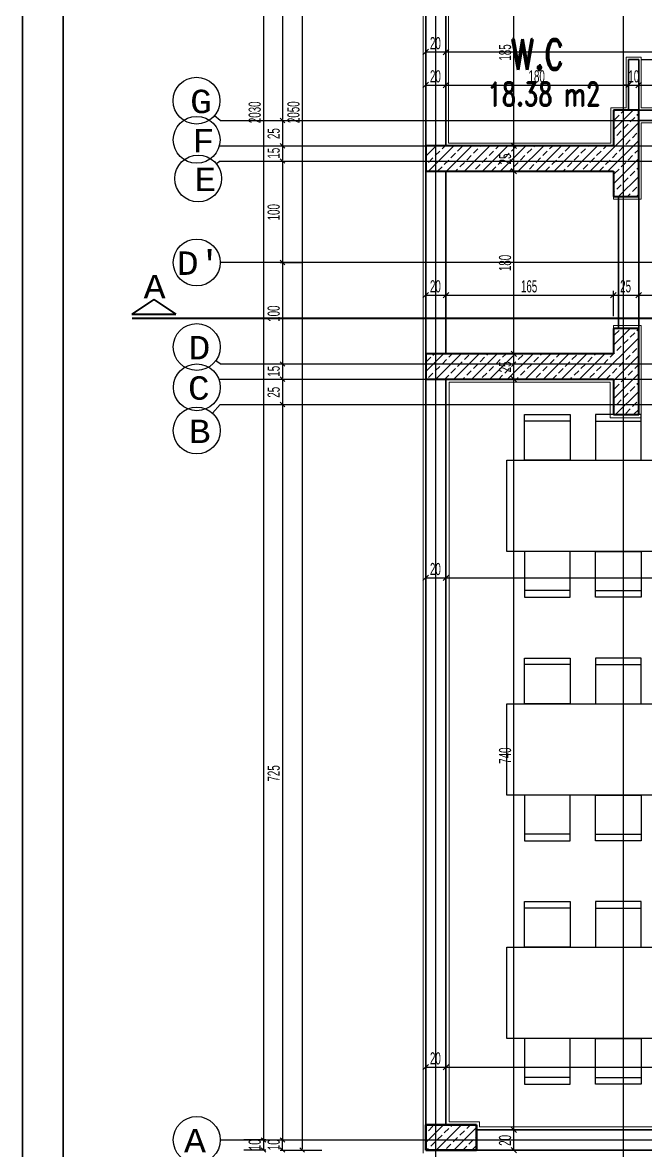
# Model space of a CAD drawing. Header units: inches. Extents: x -7543 to -822, y 102837 to 190349.
# Drawn here: x -836.7806 to -836.7192, y 102836.815 to 102836.9261 of the extents above; entities that cross this region are included whole.
import ezdxf

# ---------------------------------------------------------------- set-up
doc = ezdxf.new("R2010")
doc.units = ezdxf.units.IN
doc.header["$MEASUREMENT"] = 0
for name, pattern in [('__ZG_T_P__9', [22, 1, -10, 1, -10]), ('DASHDOTX2', [2, 1, -0.5, 0, -0.5]), ('DASHED', [19.05, 12.7, -6.35])]:
    doc.linetypes.add(name, pattern=pattern)
doc.layers.get('Defpoints').update_dxf_attribs({"lineweight": 25})
for name, color, linetype, lineweight in [('AKS', 1, 'Continuous', 25), ('ICOL', 55, 'Continuous', 25), ('İZ DÜŞÜM', 253, 'Continuous', 20), ('KESİT', 7, 'Continuous', 40), ('KOLON', 2, 'Continuous', 40), ('SIVA', 150, 'Continuous', 15), ('TARAMA', 8, 'Continuous', 25), ('YAZI', 7, 'Continuous', 25)]:
    doc.layers.add(name, color=color, linetype=linetype, lineweight=lineweight)
doc.layers.add('DUVAR', color=7, linetype='Continuous', lineweight=35, true_color=0xfc4642)
doc.layers.add('TEFRİŞ', color=7, linetype='Continuous', lineweight=25, true_color=0x78462c)
doc.styles.add('ISIM', font='monos.ttf', dxfattribs={"width": 1.1, "height": 200})
doc.styles.add('OLCU', font='tromand.shx', dxfattribs={"width": 0.6, "height": 12})
doc.styles.add('st1', font='romandtw.shx', dxfattribs={"width": 0.7, "height": 40})

msp = doc.modelspace()

# ---------------------------------------------------------------- linework, layer by layer
at = {"layer": 'AKS', "linetype": 'DASHDOTX2', "ltscale": 10}
for p, q in [((-836.73982, 102836.79642), (-836.73982, 102837.03038)), ((-836.72132, 102836.79642), (-836.72132, 102837.03038)), ((-836.76108, 102836.91649), (-836.43057, 102836.91649)), ((-836.76117, 102836.91399), (-836.54707, 102836.91399)), ((-836.76108, 102836.91249), (-836.54707, 102836.91249)), ((-836.54707, 102836.90249), (-836.76108, 102836.90249)), ((-836.76108, 102836.89249), (-836.54707, 102836.89249)), ((-836.76122, 102836.89099), (-836.5904, 102836.89099)), ((-836.76108, 102836.88849), (-836.54707, 102836.88849)), ((-836.76108, 102836.81599), (-836.54832, 102836.81599))]:
    msp.add_line(p, q, dxfattribs=at)
at = {"layer": 'AKS'}
for p, q in [((-836.76108, 102836.91649), (-836.76164, 102836.91696)), ((-836.76108, 102836.91249), (-836.76144, 102836.9122)), ((-836.76108, 102836.89249), (-836.76152, 102836.89281)), ((-836.76108, 102836.88849), (-836.76185, 102836.88764))]:
    msp.add_line(p, q, dxfattribs=at)
at = {"layer": 'AKS', "color": 0}
for centre in [(-836.76342, 102836.91844), (-836.7634, 102836.91458), (-836.76325, 102836.91077), (-836.76339, 102836.90249), (-836.76339, 102836.89416), (-836.76338, 102836.89018), (-836.76339, 102836.88592), (-836.76339, 102836.81599)]:
    msp.add_circle(centre, 0.00231, dxfattribs=at)
at = {"layer": 'Defpoints', "color": 6}
for p, q in [((-836.74082, 102836.81499), (-836.74082, 102836.98999)), ((-836.35332, 102836.81499), (-836.74082, 102836.81499))]:
    msp.add_line(p, q, dxfattribs=at)
at = {"layer": 'Defpoints', "color": 3}
for p, q in [((-836.73882, 102836.93249), (-836.73882, 102836.91399)), ((-836.72082, 102836.91749), (-836.72082, 102836.92249)), ((-836.72082, 102836.92249), (-836.71982, 102836.92249)), ((-836.71982, 102836.92249), (-836.71982, 102836.91749)), ((-836.72232, 102836.91399), (-836.72232, 102836.91749)), ((-836.72232, 102836.91749), (-836.72082, 102836.91749)), ((-836.71982, 102836.91749), (-836.70157, 102836.91749)), ((-836.69757, 102836.91649), (-836.71982, 102836.91649)), ((-836.71982, 102836.91649), (-836.71982, 102836.91399)), ((-836.73882, 102836.91399), (-836.72232, 102836.91399)), ((-836.71982, 102836.91399), (-836.71982, 102836.91199)), ((-836.71982, 102836.91199), (-836.71982, 102836.90899)), ((-836.71982, 102836.90899), (-836.71982, 102836.89599)), ((-836.71982, 102836.89599), (-836.71982, 102836.89299)), ((-836.71982, 102836.89299), (-836.71982, 102836.89099)), ((-836.73032, 102836.89099), (-836.73882, 102836.89099)), ((-836.73882, 102836.89099), (-836.73882, 102836.81749)), ((-836.72232, 102836.89099), (-836.73032, 102836.89099)), ((-836.72232, 102836.88749), (-836.72232, 102836.89099)), ((-836.71982, 102836.89099), (-836.71982, 102836.88749)), ((-836.71982, 102836.88749), (-836.72232, 102836.88749)), ((-836.73882, 102836.81749), (-836.73582, 102836.81749)), ((-836.73582, 102836.81749), (-836.73582, 102836.81699)), ((-836.73582, 102836.81699), (-836.69757, 102836.81699))]:
    msp.add_line(p, q, dxfattribs=at)
at = {"layer": 'DUVAR'}
for p, q in [((-836.78056, 102837.43546), (-836.78056, 102836.66908)), ((-836.77656, 102837.43546), (-836.77656, 102836.66908)), ((-836.74082, 102836.97299), (-836.74082, 102836.91399)), ((-836.73882, 102836.93249), (-836.73882, 102836.91399)), ((-836.72082, 102836.91749), (-836.72082, 102836.92249)), ((-836.71982, 102836.92249), (-836.72082, 102836.92249)), ((-836.71982, 102836.91749), (-836.71982, 102836.92249)), ((-836.71982, 102836.91749), (-836.69757, 102836.91749)), ((-836.71982, 102836.91649), (-836.69757, 102836.91649)), ((-836.74082, 102836.91149), (-836.74082, 102836.89349)), ((-836.73882, 102836.91149), (-836.73882, 102836.89349)), ((-836.72182, 102836.90899), (-836.72182, 102836.89599)), ((-836.71982, 102836.90899), (-836.71982, 102836.89599)), ((-836.74082, 102836.89099), (-836.74082, 102836.81749)), ((-836.73882, 102836.89099), (-836.73882, 102836.81749)), ((-836.73582, 102836.81699), (-836.69757, 102836.81699)), ((-836.73582, 102836.81499), (-836.69757, 102836.81499))]:
    msp.add_line(p, q, dxfattribs=at)
at = {"layer": 'ICOL'}
for p, q in [((-836.753, 102837.01992), (-836.753, 102836.81507)), ((-836.75681, 102837.01892), (-836.75681, 102836.81607)), ((-836.75494, 102836.98892), (-836.75494, 102836.91657)), ((-836.73214, 102836.91399), (-836.73214, 102836.93249)), ((-836.74082, 102836.92462), (-836.74082, 102836.92282)), ((-836.73882, 102836.92462), (-836.73882, 102836.92282)), ((-836.73882, 102836.92462), (-836.73882, 102836.92282)), ((-836.74055, 102836.92351), (-836.74109, 102836.92297)), ((-836.73909, 102836.92297), (-836.73855, 102836.92351)), ((-836.73855, 102836.92351), (-836.73909, 102836.92297)), ((-836.74082, 102836.92324), (-836.73882, 102836.92324)), ((-836.73882, 102836.92324), (-836.67807, 102836.92324)), ((-836.74055, 102836.92025), (-836.74109, 102836.91971)), ((-836.74082, 102836.92061), (-836.74082, 102836.9204)), ((-836.73909, 102836.91971), (-836.73855, 102836.92025)), ((-836.73855, 102836.92025), (-836.73909, 102836.91971)), ((-836.73882, 102836.92061), (-836.73882, 102836.9204)), ((-836.73882, 102836.92061), (-836.73882, 102836.9204)), ((-836.72109, 102836.91971), (-836.72055, 102836.92025)), ((-836.72109, 102836.91971), (-836.72055, 102836.92025)), ((-836.72082, 102836.92045), (-836.72082, 102836.9204)), ((-836.72082, 102836.92045), (-836.72082, 102836.9204)), ((-836.71955, 102836.92025), (-836.72009, 102836.91971)), ((-836.71955, 102836.92025), (-836.72009, 102836.91971)), ((-836.71982, 102836.92052), (-836.71982, 102836.9204)), ((-836.71982, 102836.92052), (-836.71982, 102836.9204)), ((-836.74082, 102836.91998), (-836.73882, 102836.91998)), ((-836.73882, 102836.91998), (-836.72082, 102836.91998)), ((-836.72082, 102836.91998), (-836.72136, 102836.91998)), ((-836.72082, 102836.91998), (-836.71982, 102836.91998)), ((-836.71982, 102836.91998), (-836.71928, 102836.91998)), ((-836.71982, 102836.91998), (-836.69757, 102836.91998)), ((-836.75518, 102836.91649), (-836.75299, 102836.91649)), ((-836.75518, 102836.91649), (-836.75299, 102836.91649)), ((-836.75516, 102836.91671), (-836.75472, 102836.91627)), ((-836.75516, 102836.91671), (-836.75472, 102836.91627)), ((-836.75494, 102836.91642), (-836.75494, 102836.91407)), ((-836.75518, 102836.91399), (-836.75299, 102836.91399)), ((-836.75518, 102836.91399), (-836.75299, 102836.91399)), ((-836.75516, 102836.91421), (-836.75472, 102836.91377)), ((-836.75516, 102836.91421), (-836.75472, 102836.91377)), ((-836.75494, 102836.91392), (-836.75494, 102836.91257)), ((-836.73229, 102836.91399), (-836.73256, 102836.91399)), ((-836.73229, 102836.91399), (-836.73256, 102836.91399)), ((-836.73187, 102836.91372), (-836.73241, 102836.91426)), ((-836.73241, 102836.91426), (-836.73187, 102836.91372)), ((-836.73214, 102836.91149), (-836.73214, 102836.91399)), ((-836.75518, 102836.91249), (-836.75299, 102836.91249)), ((-836.75518, 102836.91249), (-836.75299, 102836.91249)), ((-836.75516, 102836.91271), (-836.75472, 102836.91227)), ((-836.75516, 102836.91271), (-836.75472, 102836.91227)), ((-836.75494, 102836.91242), (-836.75494, 102836.90257)), ((-836.73214, 102836.91149), (-836.73256, 102836.91149)), ((-836.73214, 102836.91149), (-836.73256, 102836.91149)), ((-836.73187, 102836.91122), (-836.73241, 102836.91176)), ((-836.73241, 102836.91176), (-836.73187, 102836.91122)), ((-836.73214, 102836.89349), (-836.73214, 102836.91149)), ((-836.75518, 102836.90249), (-836.75299, 102836.90249)), ((-836.75518, 102836.90249), (-836.75299, 102836.90249)), ((-836.75516, 102836.90271), (-836.75472, 102836.90227)), ((-836.75516, 102836.90271), (-836.75472, 102836.90227)), ((-836.75494, 102836.90242), (-836.75494, 102836.89257)), ((-836.74055, 102836.89954), (-836.74109, 102836.899)), ((-836.74082, 102836.89954), (-836.74082, 102836.89969)), ((-836.74082, 102836.89927), (-836.73882, 102836.89927)), ((-836.73909, 102836.899), (-836.73855, 102836.89954)), ((-836.73855, 102836.89954), (-836.73909, 102836.899)), ((-836.73882, 102836.89954), (-836.73882, 102836.89969)), ((-836.73882, 102836.89954), (-836.73882, 102836.89969)), ((-836.73882, 102836.89927), (-836.72232, 102836.89927)), ((-836.72259, 102836.899), (-836.72205, 102836.89954)), ((-836.72205, 102836.89954), (-836.72259, 102836.899)), ((-836.72232, 102836.89719), (-836.72232, 102836.89969)), ((-836.72232, 102836.89719), (-836.72232, 102836.89969)), ((-836.72232, 102836.89927), (-836.71982, 102836.89927)), ((-836.72009, 102836.899), (-836.71955, 102836.89954)), ((-836.71955, 102836.89954), (-836.72009, 102836.899)), ((-836.71982, 102836.89719), (-836.71982, 102836.89969)), ((-836.71982, 102836.89719), (-836.71982, 102836.89969)), ((-836.71982, 102836.89927), (-836.69757, 102836.89927)), ((-836.73209, 102836.89349), (-836.73256, 102836.89349)), ((-836.73209, 102836.89349), (-836.73256, 102836.89349)), ((-836.73187, 102836.89322), (-836.73241, 102836.89376)), ((-836.73241, 102836.89376), (-836.73187, 102836.89322)), ((-836.73214, 102836.89099), (-836.73214, 102836.89349)), ((-836.75518, 102836.89249), (-836.75299, 102836.89249)), ((-836.75518, 102836.89249), (-836.75299, 102836.89249)), ((-836.75516, 102836.89271), (-836.75472, 102836.89227)), ((-836.75516, 102836.89271), (-836.75472, 102836.89227)), ((-836.75494, 102836.89242), (-836.75494, 102836.89107)), ((-836.75516, 102836.89121), (-836.75472, 102836.89077)), ((-836.75516, 102836.89121), (-836.75472, 102836.89077)), ((-836.73187, 102836.89072), (-836.73241, 102836.89126)), ((-836.73241, 102836.89126), (-836.73187, 102836.89072)), ((-836.75518, 102836.89099), (-836.75299, 102836.89099)), ((-836.75518, 102836.89099), (-836.75299, 102836.89099)), ((-836.75494, 102836.89092), (-836.75494, 102836.88857)), ((-836.73216, 102836.89099), (-836.73256, 102836.89099)), ((-836.73216, 102836.89099), (-836.73256, 102836.89099)), ((-836.73214, 102836.81699), (-836.73214, 102836.89099)), ((-836.75518, 102836.88849), (-836.75299, 102836.88849)), ((-836.75518, 102836.88849), (-836.75299, 102836.88849)), ((-836.75516, 102836.88871), (-836.75472, 102836.88827)), ((-836.75516, 102836.88871), (-836.75472, 102836.88827)), ((-836.75494, 102836.88842), (-836.75494, 102836.81607)), ((-836.74055, 102836.87168), (-836.74109, 102836.87114)), ((-836.74082, 102836.87141), (-836.73882, 102836.87141)), ((-836.73909, 102836.87114), (-836.73855, 102836.87168)), ((-836.73855, 102836.87168), (-836.73909, 102836.87114)), ((-836.73882, 102836.87141), (-836.35532, 102836.87141)), ((-836.74082, 102836.87071), (-836.74082, 102836.87099)), ((-836.73882, 102836.87071), (-836.73882, 102836.87099)), ((-836.73882, 102836.87071), (-836.73882, 102836.87099)), ((-836.74082, 102836.82482), (-836.74082, 102836.82274)), ((-836.73882, 102836.82482), (-836.73882, 102836.82274)), ((-836.73882, 102836.82482), (-836.73882, 102836.82274)), ((-836.74055, 102836.82343), (-836.74109, 102836.82289)), ((-836.73909, 102836.82289), (-836.73855, 102836.82343)), ((-836.73855, 102836.82343), (-836.73909, 102836.82289)), ((-836.74082, 102836.82316), (-836.73882, 102836.82316)), ((-836.73882, 102836.82316), (-836.69757, 102836.82316)), ((-836.73187, 102836.81672), (-836.73241, 102836.81726)), ((-836.73241, 102836.81726), (-836.73187, 102836.81672)), ((-836.73234, 102836.81699), (-836.73172, 102836.81699)), ((-836.73234, 102836.81699), (-836.73172, 102836.81699)), ((-836.73214, 102836.81499), (-836.73214, 102836.81699)), ((-836.75658, 102836.81599), (-836.75876, 102836.81599)), ((-836.75705, 102836.81599), (-836.75486, 102836.81599)), ((-836.75659, 102836.81577), (-836.75703, 102836.81621)), ((-836.75703, 102836.81621), (-836.75659, 102836.81577)), ((-836.75681, 102836.81607), (-836.75681, 102836.81615)), ((-836.75681, 102836.81599), (-836.75681, 102836.81499)), ((-836.75518, 102836.81599), (-836.75299, 102836.81599)), ((-836.75518, 102836.81599), (-836.75299, 102836.81599)), ((-836.75516, 102836.81621), (-836.75472, 102836.81577)), ((-836.75516, 102836.81621), (-836.75472, 102836.81577)), ((-836.75494, 102836.81607), (-836.75494, 102836.81615)), ((-836.75494, 102836.81499), (-836.75494, 102836.81599)), ((-836.75658, 102836.81499), (-836.75876, 102836.81499)), ((-836.75659, 102836.81477), (-836.75703, 102836.81521)), ((-836.75518, 102836.81499), (-836.75299, 102836.81499)), ((-836.75516, 102836.81521), (-836.75472, 102836.81477)), ((-836.75323, 102836.81499), (-836.75105, 102836.81499)), ((-836.75322, 102836.81521), (-836.75277, 102836.81477)), ((-836.73241, 102836.81526), (-836.73187, 102836.81472)), ((-836.73234, 102836.81499), (-836.73172, 102836.81499))]:
    msp.add_line(p, q, dxfattribs=at)
at = {"layer": 'İZ DÜŞÜM', "linetype": '__ZG_T_P__9'}
for p, q in [((-836.74082, 102836.98999), (-836.74082, 102836.81499)), ((-836.74082, 102836.81499), (-836.63457, 102836.81499))]:
    msp.add_line(p, q, dxfattribs=at)
at = {"layer": 'KESİT'}
for p, q in [((-836.76763, 102836.89883), (-836.7698, 102836.89739)), ((-836.76763, 102836.89883), (-836.7698, 102836.89739)), ((-836.76763, 102836.89883), (-836.76546, 102836.89739)), ((-836.76763, 102836.89883), (-836.76546, 102836.89739)), ((-836.7698, 102836.89739), (-836.76546, 102836.89739)), ((-836.7698, 102836.89739), (-836.76546, 102836.89739))]:
    msp.add_line(p, q, dxfattribs=at)
at = {"layer": 'KESİT', "linetype": 'DASHED'}
msp.add_line((-836.76977, 102836.89699), (-836.65634, 102836.89699), dxfattribs=at)
msp.add_line((-836.76977, 102836.89699), (-836.65634, 102836.89699), dxfattribs=at)
at = {"layer": 'KOLON'}
for p, q in [((-836.71982, 102836.91749), (-836.72232, 102836.91749)), ((-836.72232, 102836.91749), (-836.72232, 102836.91399)), ((-836.71982, 102836.91399), (-836.71982, 102836.91749)), ((-836.72232, 102836.91399), (-836.74082, 102836.91399)), ((-836.74082, 102836.91399), (-836.74082, 102836.91149)), ((-836.71982, 102836.91199), (-836.71982, 102836.91399)), ((-836.74082, 102836.91149), (-836.72232, 102836.91149)), ((-836.72232, 102836.91149), (-836.72232, 102836.90899)), ((-836.71982, 102836.90899), (-836.71982, 102836.91199)), ((-836.72232, 102836.90899), (-836.71982, 102836.90899)), ((-836.71982, 102836.89599), (-836.72232, 102836.89599)), ((-836.72232, 102836.89599), (-836.72232, 102836.89349)), ((-836.71982, 102836.89299), (-836.71982, 102836.89599)), ((-836.74082, 102836.89349), (-836.74082, 102836.89099)), ((-836.72232, 102836.89349), (-836.74082, 102836.89349)), ((-836.71982, 102836.89099), (-836.71982, 102836.89299)), ((-836.74082, 102836.89099), (-836.73032, 102836.89099)), ((-836.73032, 102836.89099), (-836.72232, 102836.89099)), ((-836.72232, 102836.89099), (-836.72232, 102836.88749)), ((-836.71982, 102836.88749), (-836.71982, 102836.89099)), ((-836.72232, 102836.88749), (-836.71982, 102836.88749)), ((-836.74082, 102836.81499), (-836.74082, 102836.81749)), ((-836.74082, 102836.81749), (-836.73582, 102836.81749)), ((-836.73582, 102836.81749), (-836.74082, 102836.81749)), ((-836.74082, 102836.81749), (-836.74082, 102836.81499)), ((-836.73582, 102836.81749), (-836.74082, 102836.81749)), ((-836.74082, 102836.81749), (-836.74082, 102836.81499)), ((-836.73582, 102836.81749), (-836.73582, 102836.81499)), ((-836.73582, 102836.81499), (-836.73582, 102836.81749)), ((-836.73582, 102836.81499), (-836.73582, 102836.81749)), ((-836.73582, 102836.81499), (-836.74082, 102836.81499)), ((-836.74082, 102836.81499), (-836.73582, 102836.81499)), ((-836.74082, 102836.81499), (-836.73582, 102836.81499))]:
    msp.add_line(p, q, dxfattribs=at)
at = {"layer": 'SIVA'}
for p, q in [((-836.74107, 102836.97324), (-836.74107, 102836.91374)), ((-836.73857, 102836.91424), (-836.73857, 102836.93224)), ((-836.71957, 102836.92274), (-836.72107, 102836.92274)), ((-836.72107, 102836.91774), (-836.72107, 102836.92274)), ((-836.71957, 102836.91774), (-836.71957, 102836.92274)), ((-836.72257, 102836.91774), (-836.72257, 102836.91424)), ((-836.72107, 102836.91774), (-836.72257, 102836.91774)), ((-836.70182, 102836.91774), (-836.71957, 102836.91774)), ((-836.71957, 102836.91399), (-836.71957, 102836.91624)), ((-836.71957, 102836.91624), (-836.69782, 102836.91624)), ((-836.74107, 102836.91424), (-836.74107, 102836.81469)), ((-836.72257, 102836.91424), (-836.73857, 102836.91424)), ((-836.71957, 102836.91199), (-836.71957, 102836.91399)), ((-836.71957, 102836.90874), (-836.71957, 102836.91199)), ((-836.72232, 102836.90899), (-836.72232, 102836.90874)), ((-836.72232, 102836.90874), (-836.71957, 102836.90874)), ((-836.71957, 102836.89629), (-836.72232, 102836.89629)), ((-836.72232, 102836.89599), (-836.72232, 102836.89629)), ((-836.71957, 102836.89629), (-836.71957, 102836.88719)), ((-836.73852, 102836.89069), (-836.73032, 102836.89069)), ((-836.73852, 102836.81779), (-836.73852, 102836.89069)), ((-836.73032, 102836.89069), (-836.72262, 102836.89069)), ((-836.72262, 102836.89069), (-836.72262, 102836.88719)), ((-836.72262, 102836.88719), (-836.71957, 102836.88719)), ((-836.73852, 102836.81779), (-836.73552, 102836.81779)), ((-836.73552, 102836.81779), (-836.73552, 102836.81729)), ((-836.69787, 102836.81729), (-836.73552, 102836.81729))]:
    msp.add_line(p, q, dxfattribs=at)
at = {"layer": 'TARAMA'}
for p, q in [((-836.72232, 102836.91732), (-836.72215, 102836.91749)), ((-836.72232, 102836.91555), (-836.72038, 102836.91749)), ((-836.7222, 102836.91656), (-836.72176, 102836.917)), ((-836.72154, 102836.91722), (-836.72127, 102836.91749)), ((-836.72065, 102836.91634), (-836.72021, 102836.91678)), ((-836.71999, 102836.917), (-836.71982, 102836.91717)), ((-836.72462, 102836.91149), (-836.71982, 102836.91629)), ((-836.72131, 102836.91568), (-836.72087, 102836.91612)), ((-836.72232, 102836.91467), (-836.7222, 102836.91479)), ((-836.72198, 102836.91501), (-836.72154, 102836.91546)), ((-836.72109, 102836.91413), (-836.72065, 102836.91457)), ((-836.72043, 102836.91479), (-836.71999, 102836.91524)), ((-836.74082, 102836.91296), (-836.73979, 102836.91399)), ((-836.74076, 102836.91391), (-836.74068, 102836.91399)), ((-836.74053, 102836.91149), (-836.73803, 102836.91399)), ((-836.73988, 102836.91303), (-836.73943, 102836.91347)), ((-836.73921, 102836.91369), (-836.73891, 102836.91399)), ((-836.73876, 102836.91149), (-836.73626, 102836.91399)), ((-836.73767, 102836.91347), (-836.73722, 102836.91391)), ((-836.73699, 102836.91149), (-836.73449, 102836.91399)), ((-836.73612, 102836.91325), (-836.73568, 102836.91369)), ((-836.73546, 102836.91391), (-836.73537, 102836.91399)), ((-836.73522, 102836.91149), (-836.73272, 102836.91399)), ((-836.73457, 102836.91303), (-836.73413, 102836.91347)), ((-836.73391, 102836.91369), (-836.73361, 102836.91399)), ((-836.73345, 102836.91149), (-836.73095, 102836.91399)), ((-836.73236, 102836.91347), (-836.73192, 102836.91391)), ((-836.73169, 102836.91149), (-836.72919, 102836.91399)), ((-836.73082, 102836.91325), (-836.73037, 102836.91369)), ((-836.73015, 102836.91391), (-836.73007, 102836.91399)), ((-836.72992, 102836.91149), (-836.72742, 102836.91399)), ((-836.72927, 102836.91303), (-836.72883, 102836.91347)), ((-836.72861, 102836.91369), (-836.7283, 102836.91399)), ((-836.72815, 102836.91149), (-836.72565, 102836.91399)), ((-836.72706, 102836.91347), (-836.72662, 102836.91391)), ((-836.72638, 102836.91149), (-836.72388, 102836.91399)), ((-836.72551, 102836.91325), (-836.72507, 102836.91369)), ((-836.72485, 102836.91391), (-836.72477, 102836.91399)), ((-836.72397, 102836.91303), (-836.72352, 102836.91347)), ((-836.7233, 102836.91369), (-836.723, 102836.91399)), ((-836.72285, 102836.91149), (-836.71982, 102836.91452)), ((-836.72176, 102836.91347), (-836.72131, 102836.91391)), ((-836.72021, 102836.91325), (-836.71982, 102836.91363)), ((-836.74054, 102836.91236), (-836.7401, 102836.91281)), ((-836.73899, 102836.91214), (-836.73855, 102836.91258)), ((-836.73833, 102836.91281), (-836.73789, 102836.91325)), ((-836.73745, 102836.91192), (-836.737, 102836.91236)), ((-836.73678, 102836.91258), (-836.73634, 102836.91303)), ((-836.73524, 102836.91236), (-836.73479, 102836.91281)), ((-836.73369, 102836.91214), (-836.73325, 102836.91258)), ((-836.73303, 102836.91281), (-836.73258, 102836.91325)), ((-836.73214, 102836.91192), (-836.7317, 102836.91236)), ((-836.73148, 102836.91258), (-836.73104, 102836.91303)), ((-836.72993, 102836.91236), (-836.72949, 102836.91281)), ((-836.72839, 102836.91214), (-836.72794, 102836.91258)), ((-836.72772, 102836.91281), (-836.72728, 102836.91325)), ((-836.72684, 102836.91192), (-836.7264, 102836.91236)), ((-836.72618, 102836.91258), (-836.72573, 102836.91303)), ((-836.72463, 102836.91236), (-836.72419, 102836.91281)), ((-836.72308, 102836.91214), (-836.72264, 102836.91258)), ((-836.72242, 102836.91281), (-836.72198, 102836.91325)), ((-836.72232, 102836.91025), (-836.71982, 102836.91275)), ((-836.72154, 102836.91192), (-836.72109, 102836.91236)), ((-836.72087, 102836.91258), (-836.72043, 102836.91303)), ((-836.74082, 102836.91208), (-836.74076, 102836.91214)), ((-836.73964, 102836.91149), (-836.73921, 102836.91192)), ((-836.73787, 102836.91149), (-836.73767, 102836.9117)), ((-836.7359, 102836.9117), (-836.73546, 102836.91214)), ((-836.73434, 102836.91149), (-836.73391, 102836.91192)), ((-836.73257, 102836.91149), (-836.73236, 102836.9117)), ((-836.7306, 102836.9117), (-836.73015, 102836.91214)), ((-836.72903, 102836.91149), (-836.72861, 102836.91192)), ((-836.72727, 102836.91149), (-836.72706, 102836.9117)), ((-836.72529, 102836.9117), (-836.72485, 102836.91214)), ((-836.72373, 102836.91149), (-836.7233, 102836.91192)), ((-836.7222, 102836.91126), (-836.72176, 102836.9117)), ((-836.72065, 102836.91104), (-836.72021, 102836.91148)), ((-836.71999, 102836.9117), (-836.71982, 102836.91187)), ((-836.72198, 102836.90971), (-836.72154, 102836.91015)), ((-836.72181, 102836.90899), (-836.71982, 102836.91098)), ((-836.72131, 102836.91037), (-836.72087, 102836.91082)), ((-836.72232, 102836.90937), (-836.7222, 102836.90949)), ((-836.72093, 102836.90899), (-836.72065, 102836.90927)), ((-836.72043, 102836.90949), (-836.71999, 102836.90993)), ((-836.72004, 102836.90899), (-836.71982, 102836.90922)), ((-836.72232, 102836.89434), (-836.72067, 102836.89599)), ((-836.7222, 102836.89535), (-836.72176, 102836.89579)), ((-836.71999, 102836.89579), (-836.71982, 102836.89596)), ((-836.7239, 102836.89099), (-836.71982, 102836.89507)), ((-836.72131, 102836.89446), (-836.72087, 102836.89491)), ((-836.72065, 102836.89513), (-836.72021, 102836.89557)), ((-836.74082, 102836.89175), (-836.73908, 102836.89349)), ((-836.7401, 102836.89336), (-836.73996, 102836.89349)), ((-836.73981, 102836.89099), (-836.73731, 102836.89349)), ((-836.73855, 102836.89314), (-836.7382, 102836.89349)), ((-836.73804, 102836.89099), (-836.73554, 102836.89349)), ((-836.73628, 102836.89099), (-836.73378, 102836.89349)), ((-836.73479, 102836.89336), (-836.73466, 102836.89349)), ((-836.73451, 102836.89099), (-836.73201, 102836.89349)), ((-836.73325, 102836.89314), (-836.73289, 102836.89349)), ((-836.73274, 102836.89099), (-836.73024, 102836.89349)), ((-836.73097, 102836.89099), (-836.72847, 102836.89349)), ((-836.72949, 102836.89336), (-836.72936, 102836.89349)), ((-836.72921, 102836.89099), (-836.72671, 102836.89349)), ((-836.72794, 102836.89314), (-836.72759, 102836.89349)), ((-836.72744, 102836.89099), (-836.72494, 102836.89349)), ((-836.72567, 102836.89099), (-836.72317, 102836.89349)), ((-836.72419, 102836.89336), (-836.72405, 102836.89349)), ((-836.72264, 102836.89314), (-836.7222, 102836.89358)), ((-836.72198, 102836.8938), (-836.72154, 102836.89424)), ((-836.72043, 102836.89358), (-836.71999, 102836.89402)), ((-836.74076, 102836.8927), (-836.74032, 102836.89314)), ((-836.73921, 102836.89248), (-836.73877, 102836.89292)), ((-836.73767, 102836.89225), (-836.73722, 102836.8927)), ((-836.737, 102836.89292), (-836.73656, 102836.89336)), ((-836.73612, 102836.89203), (-836.73568, 102836.89248)), ((-836.73546, 102836.8927), (-836.73501, 102836.89314)), ((-836.73391, 102836.89248), (-836.73347, 102836.89292)), ((-836.73236, 102836.89225), (-836.73192, 102836.8927)), ((-836.7317, 102836.89292), (-836.73126, 102836.89336)), ((-836.73082, 102836.89203), (-836.73037, 102836.89248)), ((-836.73015, 102836.8927), (-836.72971, 102836.89314)), ((-836.72861, 102836.89248), (-836.72816, 102836.89292)), ((-836.72706, 102836.89225), (-836.72662, 102836.8927)), ((-836.7264, 102836.89292), (-836.72595, 102836.89336)), ((-836.72551, 102836.89203), (-836.72507, 102836.89248)), ((-836.72485, 102836.8927), (-836.72441, 102836.89314)), ((-836.7233, 102836.89248), (-836.72286, 102836.89292)), ((-836.72232, 102836.89081), (-836.71982, 102836.89331)), ((-836.72176, 102836.89225), (-836.72131, 102836.8927)), ((-836.72109, 102836.89292), (-836.72065, 102836.89336)), ((-836.72021, 102836.89203), (-836.71982, 102836.89242)), ((-836.74054, 102836.89115), (-836.7401, 102836.89159)), ((-836.73988, 102836.89181), (-836.73943, 102836.89225)), ((-836.73893, 102836.89099), (-836.73855, 102836.89137)), ((-836.73833, 102836.89159), (-836.73789, 102836.89203)), ((-836.73678, 102836.89137), (-836.73634, 102836.89181)), ((-836.73524, 102836.89115), (-836.73479, 102836.89159)), ((-836.73457, 102836.89181), (-836.73413, 102836.89225)), ((-836.73362, 102836.89099), (-836.73325, 102836.89137)), ((-836.73303, 102836.89159), (-836.73258, 102836.89203)), ((-836.73148, 102836.89137), (-836.73104, 102836.89181)), ((-836.72993, 102836.89115), (-836.72949, 102836.89159)), ((-836.72927, 102836.89181), (-836.72883, 102836.89225)), ((-836.72832, 102836.89099), (-836.72794, 102836.89137)), ((-836.72772, 102836.89159), (-836.72728, 102836.89203)), ((-836.72618, 102836.89137), (-836.72573, 102836.89181)), ((-836.72463, 102836.89115), (-836.72419, 102836.89159)), ((-836.72397, 102836.89181), (-836.72352, 102836.89225)), ((-836.72302, 102836.89099), (-836.72264, 102836.89137)), ((-836.72242, 102836.89159), (-836.72198, 102836.89203)), ((-836.72232, 102836.88904), (-836.71982, 102836.89154)), ((-836.72087, 102836.89137), (-836.72043, 102836.89181)), ((-836.73716, 102836.89099), (-836.737, 102836.89115)), ((-836.73186, 102836.89099), (-836.7317, 102836.89115)), ((-836.72655, 102836.89099), (-836.7264, 102836.89115)), ((-836.7222, 102836.89005), (-836.72176, 102836.89049)), ((-836.72154, 102836.89071), (-836.72109, 102836.89115)), ((-836.72065, 102836.88982), (-836.72021, 102836.89027)), ((-836.71999, 102836.89049), (-836.71982, 102836.89065)), ((-836.7221, 102836.88749), (-836.71982, 102836.88977)), ((-836.72131, 102836.88916), (-836.72087, 102836.8896)), ((-836.72232, 102836.88815), (-836.7222, 102836.88828)), ((-836.72198, 102836.8885), (-836.72154, 102836.88894)), ((-836.72109, 102836.88761), (-836.72065, 102836.88806)), ((-836.72043, 102836.88828), (-836.71999, 102836.88872)), ((-836.72033, 102836.88749), (-836.71982, 102836.888)), ((-836.74082, 102836.81574), (-836.73907, 102836.81749)), ((-836.74082, 102836.81662), (-836.74076, 102836.81668)), ((-836.74054, 102836.8169), (-836.7401, 102836.81735)), ((-836.7398, 102836.81499), (-836.7373, 102836.81749)), ((-836.73899, 102836.81668), (-836.73855, 102836.81712)), ((-836.73833, 102836.81735), (-836.73818, 102836.81749)), ((-836.73803, 102836.81499), (-836.73582, 102836.8172)), ((-836.73745, 102836.81646), (-836.737, 102836.8169)), ((-836.73678, 102836.81712), (-836.73641, 102836.81749)), ((-836.74032, 102836.81536), (-836.73988, 102836.8158)), ((-836.73965, 102836.81602), (-836.73921, 102836.81646)), ((-836.73877, 102836.81514), (-836.73833, 102836.81558)), ((-836.73811, 102836.8158), (-836.73767, 102836.81624)), ((-836.73656, 102836.81558), (-836.73612, 102836.81602)), ((-836.7359, 102836.81624), (-836.73582, 102836.81632)), ((-836.74068, 102836.81499), (-836.74054, 102836.81514)), ((-836.73715, 102836.81499), (-836.73678, 102836.81536)), ((-836.73626, 102836.81499), (-836.73582, 102836.81543))]:
    msp.add_line(p, q, dxfattribs=at)
at = {"layer": 'TEFRİŞ'}
for p, q in [((-836.71957, 102836.92249), (-836.69782, 102836.92249)), ((-836.73107, 102836.88299), (-836.73107, 102836.88749)), ((-836.73107, 102836.88749), (-836.72657, 102836.88749)), ((-836.72657, 102836.88685), (-836.73107, 102836.88685)), ((-836.72657, 102836.88749), (-836.72657, 102836.88299)), ((-836.72407, 102836.88749), (-836.72407, 102836.88299)), ((-836.71957, 102836.88749), (-836.72407, 102836.88749)), ((-836.72407, 102836.88685), (-836.71957, 102836.88685)), ((-836.71957, 102836.88299), (-836.71957, 102836.88749)), ((-836.72657, 102836.88299), (-836.73107, 102836.88299)), ((-836.72407, 102836.88299), (-836.71957, 102836.88299)), ((-836.72657, 102836.87399), (-836.73107, 102836.87399)), ((-836.73107, 102836.87399), (-836.73107, 102836.86949)), ((-836.72657, 102836.86949), (-836.72657, 102836.87399)), ((-836.72407, 102836.86949), (-836.72407, 102836.87399)), ((-836.72407, 102836.87399), (-836.71957, 102836.87399)), ((-836.71957, 102836.87399), (-836.71957, 102836.86949)), ((-836.72657, 102836.87014), (-836.73107, 102836.87014)), ((-836.72407, 102836.87014), (-836.71957, 102836.87014)), ((-836.73107, 102836.86949), (-836.72657, 102836.86949)), ((-836.71957, 102836.86949), (-836.72407, 102836.86949)), ((-836.73107, 102836.85899), (-836.73107, 102836.86349)), ((-836.73107, 102836.86349), (-836.72657, 102836.86349)), ((-836.72657, 102836.86349), (-836.72657, 102836.85899)), ((-836.72407, 102836.86349), (-836.72407, 102836.85899)), ((-836.71957, 102836.86349), (-836.72407, 102836.86349)), ((-836.71957, 102836.85899), (-836.71957, 102836.86349)), ((-836.72657, 102836.86285), (-836.73107, 102836.86285)), ((-836.72407, 102836.86285), (-836.71957, 102836.86285)), ((-836.72657, 102836.85899), (-836.73107, 102836.85899)), ((-836.72407, 102836.85899), (-836.71957, 102836.85899)), ((-836.72657, 102836.84999), (-836.73107, 102836.84999)), ((-836.73107, 102836.84999), (-836.73107, 102836.84549)), ((-836.72657, 102836.84549), (-836.72657, 102836.84999)), ((-836.72407, 102836.84549), (-836.72407, 102836.84999)), ((-836.72407, 102836.84999), (-836.71957, 102836.84999)), ((-836.71957, 102836.84999), (-836.71957, 102836.84549)), ((-836.72657, 102836.84614), (-836.73107, 102836.84614)), ((-836.72407, 102836.84614), (-836.71957, 102836.84614)), ((-836.73107, 102836.84549), (-836.72657, 102836.84549)), ((-836.71957, 102836.84549), (-836.72407, 102836.84549)), ((-836.73107, 102836.83499), (-836.73107, 102836.83949)), ((-836.73107, 102836.83949), (-836.72657, 102836.83949)), ((-836.72657, 102836.83949), (-836.72657, 102836.83499)), ((-836.72407, 102836.83949), (-836.72407, 102836.83499)), ((-836.71957, 102836.83949), (-836.72407, 102836.83949)), ((-836.71957, 102836.83499), (-836.71957, 102836.83949)), ((-836.72657, 102836.83885), (-836.73107, 102836.83885)), ((-836.72407, 102836.83885), (-836.71957, 102836.83885)), ((-836.72657, 102836.83499), (-836.73107, 102836.83499)), ((-836.72407, 102836.83499), (-836.71957, 102836.83499)), ((-836.72657, 102836.82599), (-836.73107, 102836.82599)), ((-836.73107, 102836.82599), (-836.73107, 102836.82149)), ((-836.72657, 102836.82149), (-836.72657, 102836.82599)), ((-836.72407, 102836.82149), (-836.72407, 102836.82599)), ((-836.72407, 102836.82599), (-836.71957, 102836.82599)), ((-836.71957, 102836.82599), (-836.71957, 102836.82149)), ((-836.72657, 102836.82214), (-836.73107, 102836.82214)), ((-836.73107, 102836.82149), (-836.72657, 102836.82149)), ((-836.72407, 102836.82214), (-836.71957, 102836.82214)), ((-836.71957, 102836.82149), (-836.72407, 102836.82149))]:
    msp.add_line(p, q, dxfattribs=at)
for points in [[(-836.73282, 102836.88299), (-836.71782, 102836.88299), (-836.71782, 102836.87399), (-836.73282, 102836.87399), (-836.73282, 102836.88299)], [(-836.73282, 102836.85899), (-836.71782, 102836.85899), (-836.71782, 102836.84999), (-836.73282, 102836.84999), (-836.73282, 102836.85899)], [(-836.73282, 102836.83499), (-836.71782, 102836.83499), (-836.71782, 102836.82599), (-836.73282, 102836.82599), (-836.73282, 102836.83499)]]:
    msp.add_lwpolyline(points, dxfattribs=at)

# ---------------------------------------------------------------- texts
at = {"layer": 'AKS', "style": 'ISIM', "width": 1.1}
for s, p in [('G', (-836.76405, 102836.91721)), ('F', (-836.7638, 102836.91335)), ('E', (-836.76361, 102836.90954)), ("D'", (-836.76535, 102836.90127)), ('A', (-836.76862, 102836.89896)), ('D', (-836.7642, 102836.89294)), ('C', (-836.76426, 102836.88896)), ('B', (-836.76417, 102836.88469)), ('A', (-836.76464, 102836.81477))]:
    msp.add_text(s, height=0.00231, dxfattribs=at).set_placement(p)
at = {"layer": 'ICOL', "style": 'OLCU', "width": 0.6}
for s, p in [('20', (-836.7404, 102836.92351)), ('20', (-836.7404, 102836.92024)), ('180', (-836.73068, 102836.92024)), ('10', (-836.72084, 102836.92024)), ('20', (-836.7404, 102836.89954)), ('165', (-836.73143, 102836.89954)), ('25', (-836.72165, 102836.89954)), ('20', (-836.7404, 102836.87167)), ('20', (-836.7404, 102836.82343))]:
    msp.add_text(s, height=0.0012, dxfattribs=at).set_placement(p)
for s, p in [('185', (-836.7324, 102836.92239)), ('2030', (-836.75708, 102836.91622)), ('2050', (-836.75326, 102836.91623)), ('25', (-836.75521, 102836.91466)), ('15', (-836.75521, 102836.91273)), ('25', (-836.7324, 102836.91216)), ('100', (-836.75521, 102836.90664)), ('180', (-836.7324, 102836.90164)), ('100', (-836.75521, 102836.89664)), ('25', (-836.7324, 102836.89166)), ('15', (-836.75521, 102836.89123)), ('25', (-836.75521, 102836.88916)), ('740', (-836.7324, 102836.85307)), ('725', (-836.75521, 102836.85132)), ('10', (-836.75708, 102836.81498)), ('10', (-836.75521, 102836.81498)), ('20', (-836.7324, 102836.81541))]:
    msp.add_text(s, height=0.0012, rotation=90, dxfattribs=at).set_placement(p)
at = {"layer": 'YAZI', "style": 'st1', "width": 0.7}
for s, height, p in [('W.C', 0.003, (-836.73244, 102836.92149)), ('18.38 m2', 0.002344, (-836.73472, 102836.91792))]:
    msp.add_text(s, height=height, dxfattribs=at).set_placement(p)

doc.saveas('drawing.dxf')
